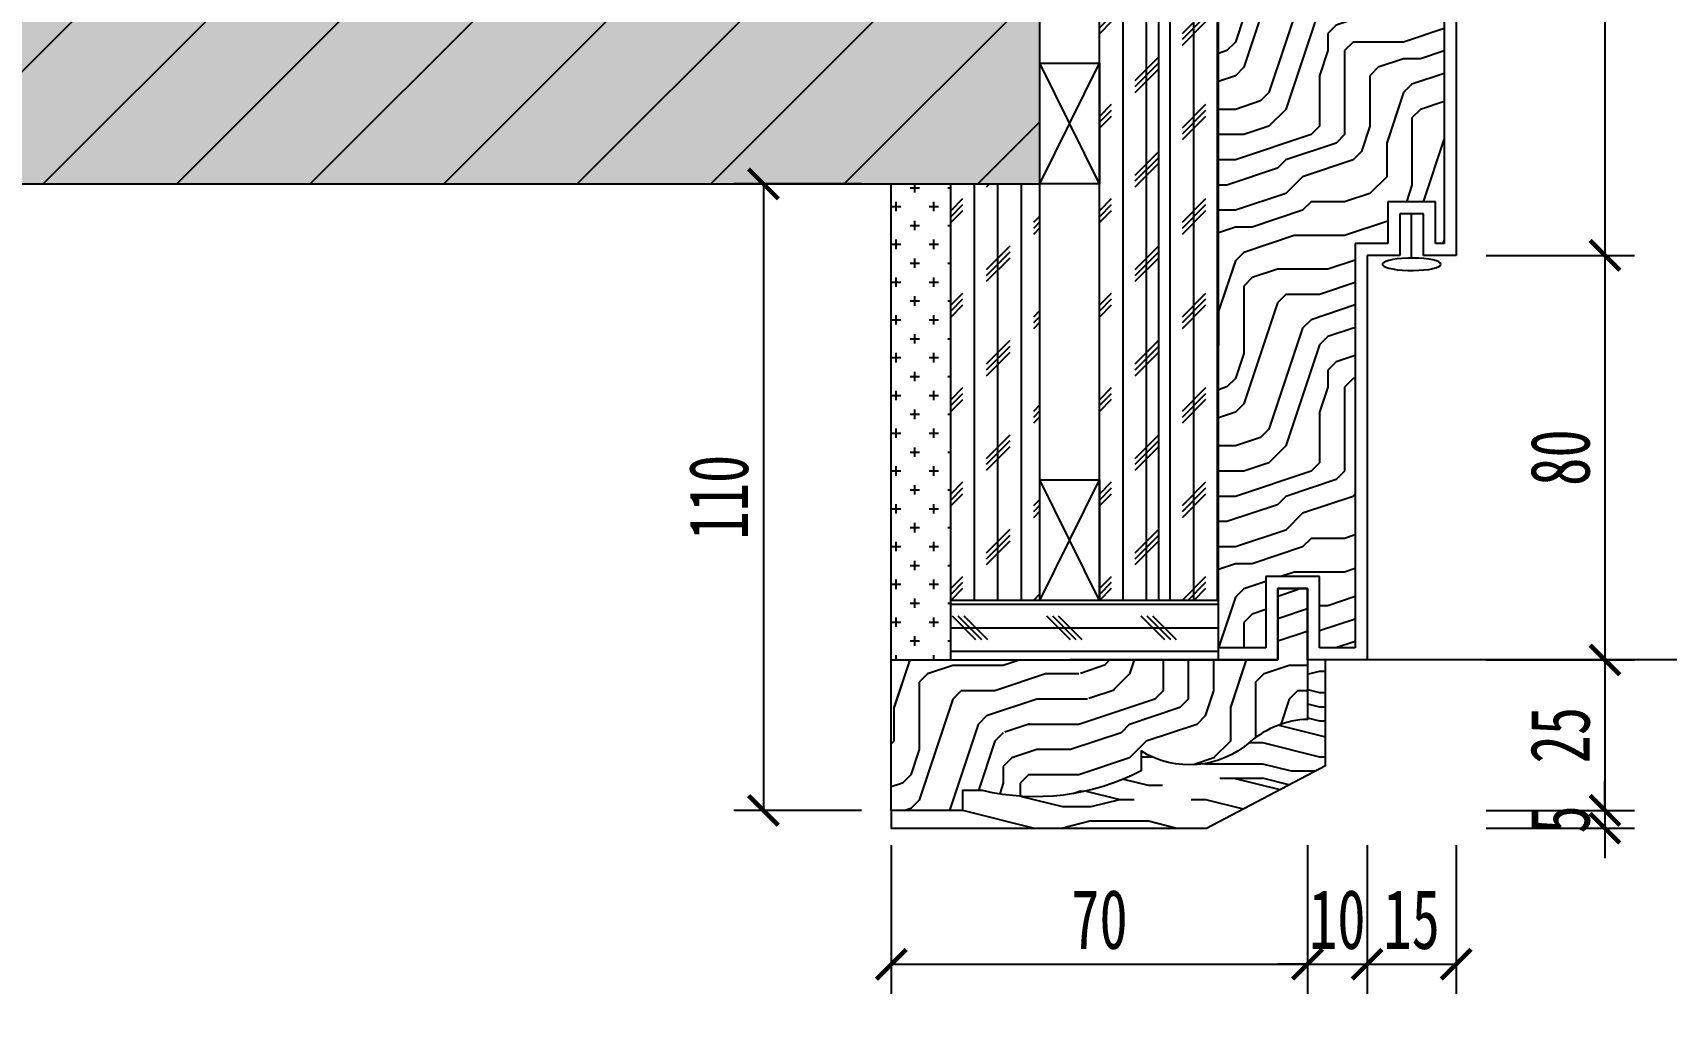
# Model space of a CAD drawing. Header units: millimetres. Extents: x 51249 to 2766742, y -599687 to -1280.
# Drawn here: x 78083.3 to 78358.1, y -129665.7 to -129500.5 of the extents above; entities that cross this region are included whole.
import ezdxf

# ---------------------------------------------------------------- set-up
doc = ezdxf.new("R2010")
doc.units = ezdxf.units.MM
doc.header["$LTSCALE"] = 10
doc.header["$PDMODE"] = 3
for name, color, linetype in [('0-bh(填充)', 251, 'Continuous'), ('2-NORM', 3, 'Continuous'), ('A-土建墙（含管井、立管）', 6, 'Continuous'), ('D-Detail(节点图层)', 134, 'Continuous'), ('D-节点填充', 250, 'Continuous'), ('DOOR', 3, 'Continuous'), ('P-门套', 3, 'Continuous'), ('PM-WALL', 2, 'Continuous'), ('W-尺寸', 5, 'Continuous')]:
    doc.layers.add(name, color=color, linetype=linetype)
doc.styles.add('DIM', font='SimSun.ttf', dxfattribs={"width": 0.7})
doc.dimstyles.new('25', dxfattribs={"dimscale": 25, "dimtxt": 2, "dimasz": 1, "dimexe": 1, "dimexo": 1, "dimgap": 0.5, "dimtad": 1, "dimdec": 0, "dimzin": 0, "dimdsep": 46, "dimtxsty": 'DIM', "dimblk": 'ARCHTICK', "dimcen": 0, "dimclrd": 5, "dimclre": 5, "dimclrt": 35, "dimadec": 0, "dimazin": 0, "dimtfac": 0.5, "dimtdec": 0, "dimtix": 1, "dimtmove": 2, "dimatfit": 2, "dimldrblk": 'A', "dimfxl": 0, "dimtolj": 1, "dimtzin": 0, "dimlwd": -1, "dimlwe": -1, "dimarcsym": 0})
doc.dimstyles.new('5', dxfattribs={"dimscale": 5, "dimtxt": 2, "dimasz": 1, "dimexe": 1, "dimexo": 1, "dimgap": 0.5, "dimtad": 1, "dimdec": 0, "dimrnd": 5, "dimzin": 0, "dimdsep": 46, "dimtxsty": 'DIM', "dimblk": 'ARCHTICK', "dimcen": 0, "dimclrd": 5, "dimclre": 5, "dimclrt": 35, "dimadec": 0, "dimazin": 0, "dimtfac": 0.5, "dimtdec": 0, "dimtix": 1, "dimtmove": 2, "dimatfit": 2, "dimldrblk": 'A', "dimfxl": 0, "dimtolj": 1, "dimtzin": 0, "dimlwd": -1, "dimlwe": -1, "dimarcsym": 0})

# ---------------------------------------------------------------- blocks, each defined once
blk = doc.blocks.new('A$C0A3A5122')
at = {"color": 8, "ltscale": 2, "elevation": 0}
for points in [[(0, 0), (10, 20.28)], [(10, 0), (0, 20.28)]]:
    blk.add_lwpolyline(points, dxfattribs=at)
at = {"layer": 'W-尺寸', "color": 146, "ltscale": 0.15, "elevation": 0}
blk.add_lwpolyline([(0, 20.28), (10, 20.28), (10, 0), (0, 0)], close=True, dxfattribs=at)
blk = doc.blocks.new('_ArchTick')
at = {"color": 0, "linetype": 'ByBlock', "const_width": 0.15}
blk.add_lwpolyline([(-0.5, -0.5), (0.5, 0.5)], dxfattribs=at)
blk = doc.blocks.new('*D968')
at = {"color": 5, "ltscale": 0.15}
for p, q in [((78327.73, -129410.96), (78352.73, -129410.96)), ((78347.73, -129410.96), (78347.73, -129537.96)), ((78327.73, -129537.96), (78352.73, -129537.96))]:
    blk.add_line(p, q, dxfattribs=at)
at = {"layer": 'Defpoints', "color": 0, "ltscale": 0.15}
for p in [(78322.72, -129410.96), (78322.72, -129537.96), (78347.73, -129537.96)]:
    blk.add_point(p, dxfattribs=at)
at = {"color": 5, "ltscale": 0.15, "xscale": 5, "yscale": 5, "zscale": 5}
for p, rotation in [((78347.73, -129410.96), 90), ((78347.73, -129537.96), 270)]:
    blk.add_blockref('_ArchTick', p, dxfattribs=dict(at, rotation=rotation))
at = {"color": 35, "ltscale": 0.15, "insert": (78338.68, -129474.46), "char_height": 10, "attachment_point": 5, "rotation": 90, "style": 'DIM'}
blk.add_mtext('\\A1;现场尺寸', dxfattribs=at)
blk = doc.blocks.new('A')
for p, q in [((-1.435, 1.148), (-1.09, 1.437)), ((-1.09, 1.437), (0, 0)), ((-1.435, 1.148), (-0.369, 0)), ((-0.369, 0), (-2.127, 0)), ((-1.435, -1.148), (-0.369, 0)), ((-1.09, -1.437), (0, 0)), ((-1.435, -1.148), (-1.09, -1.437))]:
    blk.add_line(p, q)
for points in [[(-1.435, 1.148), (-1.09, 1.437), (-0.369, 0), (0, 0)], [(-1.435, -1.148), (-1.09, -1.437), (-0.369, 0), (0, 0)]]:
    blk.add_solid(points)
blk = doc.blocks.new('*D969')
at = {"color": 5, "ltscale": 0.15}
for p, q in [((78327.73, -129537.96), (78352.73, -129537.96)), ((78347.73, -129537.96), (78347.73, -129605.96)), ((78327.73, -129605.96), (78352.73, -129605.96))]:
    blk.add_line(p, q, dxfattribs=at)
at = {"layer": 'Defpoints', "color": 0, "ltscale": 0.15}
for p in [(78322.72, -129537.96), (78307.72, -129605.96), (78347.73, -129605.96)]:
    blk.add_point(p, dxfattribs=at)
at = {"color": 5, "ltscale": 0.15, "xscale": 5, "yscale": 5, "zscale": 5}
for p, rotation in [((78347.73, -129537.96), 90), ((78347.73, -129605.96), 270)]:
    blk.add_blockref('_ArchTick', p, dxfattribs=dict(at, rotation=rotation))
at = {"color": 35, "ltscale": 0.15, "insert": (78340.23, -129571.96), "char_height": 10, "attachment_point": 5, "rotation": 90, "style": 'DIM'}
blk.add_mtext('\\A1;80', dxfattribs=at)
blk = doc.blocks.new('*D970')
at = {"color": 5, "ltscale": 0.15}
for p, q in [((78327.73, -129605.96), (78352.73, -129605.96)), ((78347.73, -129605.96), (78347.73, -129631.27)), ((78327.73, -129631.27), (78352.73, -129631.27))]:
    blk.add_line(p, q, dxfattribs=at)
at = {"layer": 'Defpoints', "color": 0, "ltscale": 0.15}
for p in [(78307.72, -129605.96), (78239.72, -129631.27, 0), (78347.73, -129631.27)]:
    blk.add_point(p, dxfattribs=at)
at = {"color": 5, "ltscale": 0.15, "xscale": 5, "yscale": 5, "zscale": 5}
for p, rotation in [((78347.73, -129605.96), 90), ((78347.73, -129631.27), 270)]:
    blk.add_blockref('_ArchTick', p, dxfattribs=dict(at, rotation=rotation))
at = {"color": 35, "ltscale": 0.15, "insert": (78340.23, -129618.62), "char_height": 10, "attachment_point": 5, "rotation": 90, "style": 'DIM'}
blk.add_mtext('\\A1;25', dxfattribs=at)
blk = doc.blocks.new('*D971')
at = {"color": 5, "ltscale": 0.15}
for p, q in [((78347.73, -129631.27), (78347.73, -129626.27)), ((78327.73, -129631.27), (78352.73, -129631.27)), ((78347.73, -129631.27), (78347.73, -129634.27)), ((78327.73, -129634.27), (78352.73, -129634.27)), ((78347.73, -129634.27), (78347.73, -129639.27))]:
    blk.add_line(p, q, dxfattribs=at)
at = {"layer": 'Defpoints', "color": 0, "ltscale": 0.15}
for p in [(78239.72, -129631.27, 0), (78240.92, -129634.27, 0), (78347.73, -129634.27)]:
    blk.add_point(p, dxfattribs=at)
at = {"color": 5, "ltscale": 0.15, "xscale": 5, "yscale": 5, "zscale": 5}
for p, rotation in [((78347.73, -129631.27), 270), ((78347.73, -129634.27), 90)]:
    blk.add_blockref('_ArchTick', p, dxfattribs=dict(at, rotation=rotation))
at = {"color": 35, "ltscale": 0.15, "insert": (78340.23, -129632.77), "char_height": 10, "attachment_point": 5, "rotation": 90, "style": 'DIM'}
blk.add_mtext('\\A1;5', dxfattribs=at)
blk = doc.blocks.new('*D972')
at = {"color": 5, "ltscale": 0.15}
for p, q in [((78227.72, -129637.13), (78227.72, -129662.13)), ((78297.72, -129637.13), (78297.72, -129662.13)), ((78227.72, -129657.13), (78297.72, -129657.13))]:
    blk.add_line(p, q, dxfattribs=at)
at = {"layer": 'Defpoints', "color": 0, "ltscale": 0.15}
for p in [(78297.72, -129615.96, 0), (78227.72, -129631.27, 0), (78297.72, -129657.13)]:
    blk.add_point(p, dxfattribs=at)
at = {"color": 5, "ltscale": 0.15, "xscale": 5, "yscale": 5, "zscale": 5, "rotation": 180}
blk.add_blockref('_ArchTick', (78227.72, -129657.13), dxfattribs=at)
at = {"color": 5, "ltscale": 0.15, "xscale": 5, "yscale": 5, "zscale": 5}
blk.add_blockref('_ArchTick', (78297.72, -129657.13), dxfattribs=at)
at = {"color": 35, "ltscale": 0.15, "insert": (78262.72, -129649.63), "char_height": 10, "attachment_point": 5, "style": 'DIM'}
blk.add_mtext('\\A1;70', dxfattribs=at)
blk = doc.blocks.new('*D973')
at = {"color": 5, "ltscale": 0.15}
for p, q in [((78297.72, -129637.13), (78297.72, -129662.13)), ((78307.72, -129637.13), (78307.72, -129662.13)), ((78297.72, -129657.13), (78292.72, -129657.13)), ((78297.72, -129657.13), (78307.72, -129657.13)), ((78307.72, -129657.13), (78312.72, -129657.13))]:
    blk.add_line(p, q, dxfattribs=at)
at = {"layer": 'Defpoints', "color": 0, "ltscale": 0.15}
for p in [(78307.72, -129605.96), (78297.72, -129615.96, 0), (78307.72, -129657.13)]:
    blk.add_point(p, dxfattribs=at)
at = {"color": 5, "ltscale": 0.15, "xscale": 5, "yscale": 5, "zscale": 5}
blk.add_blockref('_ArchTick', (78297.72, -129657.13), dxfattribs=at)
at = {"color": 5, "ltscale": 0.15, "xscale": 5, "yscale": 5, "zscale": 5, "rotation": 180}
blk.add_blockref('_ArchTick', (78307.72, -129657.13), dxfattribs=at)
at = {"color": 35, "ltscale": 0.15, "insert": (78302.72, -129649.63), "char_height": 10, "attachment_point": 5, "style": 'DIM'}
blk.add_mtext('\\A1;10', dxfattribs=at)
blk = doc.blocks.new('*D974')
at = {"color": 5, "ltscale": 0.15}
for p, q in [((78307.72, -129637.13), (78307.72, -129662.13)), ((78322.72, -129637.13), (78322.72, -129662.13)), ((78307.72, -129657.13), (78322.72, -129657.13))]:
    blk.add_line(p, q, dxfattribs=at)
at = {"layer": 'Defpoints', "color": 0, "ltscale": 0.15}
for p in [(78322.72, -129537.96), (78307.72, -129605.96), (78322.72, -129657.13)]:
    blk.add_point(p, dxfattribs=at)
at = {"color": 5, "ltscale": 0.15, "xscale": 5, "yscale": 5, "zscale": 5, "rotation": 180}
blk.add_blockref('_ArchTick', (78307.72, -129657.13), dxfattribs=at)
at = {"color": 5, "ltscale": 0.15, "xscale": 5, "yscale": 5, "zscale": 5}
blk.add_blockref('_ArchTick', (78322.72, -129657.13), dxfattribs=at)
at = {"color": 35, "ltscale": 0.15, "insert": (78315.22, -129649.63), "char_height": 10, "attachment_point": 5, "style": 'DIM'}
blk.add_mtext('\\A1;15', dxfattribs=at)
blk = doc.blocks.new('*D975')
at = {"color": 5, "ltscale": 0.15}
for p, q in [((78222.72, -129525.96), (78201.22, -129525.96)), ((78206.22, -129525.96), (78206.22, -129631.27)), ((78222.72, -129631.27), (78201.22, -129631.27))]:
    blk.add_line(p, q, dxfattribs=at)
at = {"layer": 'Defpoints', "color": 0, "ltscale": 0.15}
for p in [(78227.72, -129525.96, 0), (78206.22, -129631.27), (78227.72, -129631.27, 0)]:
    blk.add_point(p, dxfattribs=at)
at = {"color": 5, "ltscale": 0.15, "xscale": 5, "yscale": 5, "zscale": 5}
for p, rotation in [((78206.22, -129525.96), 90), ((78206.22, -129631.27), 270)]:
    blk.add_blockref('_ArchTick', p, dxfattribs=dict(at, rotation=rotation))
at = {"color": 35, "ltscale": 0.15, "insert": (78198.72, -129578.62), "char_height": 10, "attachment_point": 5, "rotation": 90, "style": 'DIM'}
blk.add_mtext('\\A1;110', dxfattribs=at)
blk = doc.blocks.new('*D1063')
at = {"layer": 'D-Detail(节点图层)', "color": 5, "ltscale": 0.15}
for p, q in [((2766616.97, -121582.06), (2766741.97, -121582.06)), ((2766716.97, -121582.06), (2766716.97, -599673.13)), ((2766698.33, -599673.13), (2766741.97, -599673.13))]:
    blk.add_line(p, q, dxfattribs=at)
at = {"layer": 'Defpoints', "color": 0, "ltscale": 0.15}
for p in [(55453.76, -121582.06), (2766673.33, -599673.13), (2766716.97, -599673.13)]:
    blk.add_point(p, dxfattribs=at)
at = {"layer": 'D-Detail(节点图层)', "color": 5, "ltscale": 0.15, "xscale": 25, "yscale": 25, "zscale": 25}
for p, rotation in [((2766716.97, -121582.06), 90), ((2766716.97, -599673.13), 270)]:
    blk.add_blockref('_ArchTick', p, dxfattribs=dict(at, rotation=rotation))
at = {"layer": 'D-Detail(节点图层)', "color": 35, "ltscale": 0.15, "insert": (2766679.47, -360627.6), "char_height": 50, "attachment_point": 5, "rotation": 90, "style": 'DIM'}
blk.add_mtext('\\A1;478091', dxfattribs=at)

msp = doc.modelspace()

# ---------------------------------------------------------------- hatches: boundary and pattern name
at = {"ltscale": 2}
h = msp.add_hatch(dxfattribs=at)
h.set_pattern_fill('CORK', color=251, scale=5, angle=90, style=0)
h.set_pattern_definition([(90, (78262.7196, -129595.9627), (-3.96875, 2e-16), []), (225, (78264.704, -129593.978), (7.9375, -7.9375), [5.61266, -5.61266]), (225, (78264.704, -129592.986), (7.9375, -7.9375), [5.61266, -5.61266]), (225, (78264.704, -129591.994), (7.9375, -7.9375), [5.61266, -5.61266])])
h.paths.add_polyline_path([(78282.72, -129405.96), (78262.72, -129405.96), (78262.72, -129595.96), (78282.72, -129595.96)])
at = {"ltscale": 0.15}
h = msp.add_hatch(dxfattribs=at)
h.set_pattern_fill('AR-CONC', color=250, scale=10, style=0)
h.set_pattern_definition([(50, (77187.72, -129525.963), (18.21847, -1.5939), [1.905, -20.955]), (355, (77187.72, -129525.963), (-3.52428, 19.10566), [1.524, -16.764]), (100.451, (77189.238, -129526.096), (14.69425, 17.51167), [1.619, -17.809]), (46.1842, (77187.72, -129520.883), (27.1079, -4.20423), [2.8575, -31.4325]), (96.6356, (77189.979, -129521.234), (23.7404, 24.74256), [2.4285, -26.7135]), (351.184, (77187.72, -129520.883), (23.74046, 24.7425), [2.286, -25.146]), (21, (77190.26, -129522.153), (15.16149, -10.22655), [1.905, -20.955]), (326, (77190.26, -129522.153), (6.1802, 18.4188), [1.524, -16.764]), (71.4514, (77191.523, -129523.006), (21.34165, 8.1923), [1.619, -17.809]), (37.5, (77187.7196, -129525.963), (0.30886, 8.455504), [0, -16.5608, 0, -17.018, 0, -16.8275]), (7.5, (77187.72, -129525.963), (6.68197, 10.01806), [0, -9.7028, 0, -16.1798, 0, -6.4135]), (327.5, (77182.0554, -129525.963), (13.55906, -0.572874), [0, -6.35, 0, -19.812, 0, -26.289]), (317.5, (77179.515, -129525.963), (14.81292, 2.54265), [0, -8.255, 0, -13.1572, 0, -18.669])])
h.paths.add_polyline_path([(78252.72, -129525.96), (78252.72, -129425.96), (77187.72, -129425.96), (77187.72, -129525.96)])
at = {"ltscale": 2}
h = msp.add_hatch(dxfattribs=at)
h.set_pattern_fill('CORK', color=251, scale=5, angle=90, style=0)
h.set_pattern_definition([(90, (78237.7194, -129595.963), (-3.96875, 2e-16), []), (225, (78239.704, -129593.979), (7.9375, -7.9375), [5.6127, -5.6127]), (225, (78239.704, -129592.986), (7.9375, -7.9375), [5.6127, -5.6127]), (225, (78239.704, -129591.994), (7.9375, -7.9375), [5.6127, -5.6127])])
h.paths.add_polyline_path([(78252.72, -129525.96), (78237.72, -129525.96), (78237.72, -129595.96), (78252.72, -129595.96)])
h = msp.add_hatch(dxfattribs=at)
h.set_pattern_fill('CORK', color=251, scale=5, style=0)
h.set_pattern_definition([(0, (0, -5), (0, 3.96875), []), (135, (1.984, -6.984), (-7.9375034, -7.9375034), [5.6126625, -5.6126625]), (135, (2.977, -6.984), (-7.9375034, -7.9375034), [5.6126625, -5.6126625]), (135, (3.969, -6.984), (-7.9375034, -7.9375034), [5.6126625, -5.6126625])])
h.paths.add_polyline_path([(78282.72, -129595.96), (78237.72, -129595.96), (78237.72, -129605.96), (78282.72, -129605.96)])
at = {"layer": '0-bh(填充)'}
h = msp.add_hatch(dxfattribs=at)
h.set_pattern_fill('CROSS', color=250, scale=2, style=0)
h.set_pattern_definition([(0, (78227.7194, -129605.963), (3.175, 3.175), [1.5875, -4.7625]), (90, (78228.513, -129606.7567), (-3.175, 3.175), [1.5875, -4.7625])])
h.paths.add_polyline_path([(78237.72, -129525.96), (78227.72, -129525.96), (78227.72, -129605.96), (78237.72, -129605.96)])
at = {"layer": '2-NORM'}
h = msp.add_hatch(dxfattribs=at)
h.set_pattern_fill('木纹01', color=251, scale=10, angle=225, style=0)
h.set_pattern_definition([(225, (78260.092, -129626.59), (-1e-14, -56.5685), [2, -38]), (225, (78282.72, -129609.62), (-1e-14, -56.5685), [4, -36]), (225, (78265.75, -129629.42), (-1e-14, -56.5685), [2, -38]), (225, (78285.548, -129615.276), (-1e-14, -56.5685), [2, -38]), (225, (78269.99, -129633.66), (-1e-14, -56.5685), [2, -38]), (225, (78286.962, -129619.52), (-1e-14, -56.5685), [2, -38]), (225, (78272.82, -129636.49), (-1e-14, -56.5685), [2, -38]), (225, (78291.205, -129623.76), (-1e-14, -56.5685), [2, -22, 2, -14]), (225, (78294.033, -129626.59), (-1e-14, -56.5685), [4, -20, 2, -14]), (225, (78299.69, -129629.42), (-1e-14, -56.5685), [2, -6, 2, -16, 2, -12]), (225, (78303.933, -129630.833), (-1e-14, -56.5685), [2, -8, 4, -26]), (225, (78286.962, -129650.63), (-1e-14, -56.5685), [2, -38]), (225, (78306.76, -129633.66), (-1e-14, -56.5685), [2, -10, 2, -26]), (270, (78282.72, -129603.963), (28.2843, -28.2843), [5.657, -50.912]), (270, (78258.678, -129628.004), (28.2843, -28.2843), [11.3137, -45.255]), (270, (78272.82, -129642.146), (28.2843, -28.2843), [2.8284, -53.74]), (270, (78299.69, -129620.933), (28.2843, -28.2843), [8.485, -48.083]), (270, (78275.648, -129644.975), (28.2843, -28.2843), [14.142, -42.4264]), (270, (78279.89, -129649.217), (28.2843, -28.2843), [8.4853, -48.0833]), (180, (78288.376, -129646.39), (-28.2843, -28.2843), [2.8284, -53.74]), (180, (78275.648, -129613.862), (-28.2843, -28.2843), [5.657, -50.9117]), (180, (78285.548, -129626.59), (-28.2843, -28.2843), [5.657, -50.9117]), (180, (78271.406, -129629.418), (-28.2843, -28.2843), [5.657, -50.9117]), (180, (78284.134, -129639.318), (-28.2843, -28.2843), [5.657, -50.9117]), (180, (78285.548, -129643.56), (-28.2843, -28.2843), [8.4853, -48.083]), (180, (78275.648, -129619.52), (-28.2843, -28.2843), [8.485, -48.083]), (180, (78272.82, -129625.176), (-28.2843, -28.2843), [8.4853, -48.083]), (180, (78286.962, -129630.833), (-28.2843, -28.2843), [8.4853, -48.083]), (180, (78285.548, -129635.075), (-28.2843, -28.2843), [8.4853, -48.083]), (251.565, (78286.962, -129611.034), (-28.2843, -28.2843), [4.472, -84.9706]), (251.565, (78264.335, -129630.833), (-28.2843, -28.2843), [17.8885, -71.554]), (251.565, (78268.577, -129635.075), (-28.2843, -28.2843), [17.8885, -71.554]), (251.565, (78271.406, -129637.904), (-28.2843, -28.2843), [17.8886, -26.8, 8.9444, -35.8098]), (251.565, (78272.82, -129644.975), (-28.2843, -28.2843), [4.472, -84.9706]), (251.565, (78308.175, -129629.418), (-28.2843, -28.2843), [4.472, -84.9706]), (251.565, (78285.548, -129652.046), (-28.2843, -28.2843), [8.9443, -80.4984]), (198.435, (78267.163, -129619.519), (-28.2843, -28.2843), [8.9443, -80.4984]), (198.435, (78284.134, -129616.69), (-28.2843, -28.2843), [8.9443, -80.4984]), (198.435, (78279.891, -129612.448), (-28.2843, -28.2843), [4.472, -84.9704]), (198.435, (78285.548, -129620.933), (-28.2843, -28.2843), [13.4164, -76.0263]), (198.435, (78279.891, -129626.59), (-28.2843, -28.2843), [8.9443, -80.4984]), (198.435, (78278.477, -129630.833), (-28.2843, -28.2843), [8.9443, -80.4984]), (198.435, (78289.79, -129625.176), (-28.2843, -28.2843), [4.472, -84.9704]), (198.435, (78291.205, -129629.418), (-28.2843, -28.2843), [4.472, -84.9704]), (198.435, (78285.548, -129646.389), (-28.2843, -28.2843), [4.472, -84.9704]), (198.435, (78277.063, -129635.075), (-28.2843, -28.2843), [4.472, -84.9704]), (198.435, (78298.276, -129630.833), (-28.2843, -28.2843), [13.4164, -76.0263]), (198.435, (78302.519, -129632.247), (-28.2843, -28.2843), [8.9443, -80.4984]), (198.435, (78278.477, -129639.318), (-28.2843, -28.2843), [4.472, -40.248, 4.472, -40.2507]), (198.435, (78292.619, -129636.49), (-28.2843, -28.2843), [8.9443, -80.4984]), (198.435, (78294.033, -129640.732), (-28.2843, -28.2843), [8.9443, -80.4984]), (198.435, (78305.347, -129635.075), (-28.2843, -28.2843), [8.9443, -80.4984]), (198.435, (78296.862, -129643.56), (-28.2843, -28.2843), [8.9443, -80.4984])])
h.paths.add_polyline_path([(78282.72, -129603.96), (78290.72, -129603.96), (78290.72, -129591.96), (78299.72, -129591.96), (78299.72, -129603.96), (78305.72, -129603.96), (78305.72, -129535.96), (78311.22, -129535.96), (78311.22, -129528.96), (78319.22, -129528.96), (78319.22, -129535.96), (78320.72, -129535.96), (78320.72, -129412.96), (78305.72, -129412.96), (78305.72, -129397.96), (78299.72, -129397.96), (78299.72, -129409.96), (78290.72, -129409.96), (78290.72, -129397.96), (78282.72, -129397.96)])
h = msp.add_hatch(dxfattribs=at)
h.set_pattern_fill('木纹01', color=251, scale=10, angle=225, style=0)
h.set_pattern_definition([(225, (181018.84, -129212.363), (-1e-14, -56.568542), [2, -38]), (225, (181041.47, -129195.39), (-1e-14, -56.568542), [4, -36]), (225, (181024.498, -129215.19), (-1e-14, -56.568542), [2, -38]), (225, (181044.297, -129201.05), (-1e-14, -56.568542), [2, -38]), (225, (181028.74, -129219.434), (-1e-14, -56.568542), [2, -38]), (225, (181045.71, -129205.29), (-1e-14, -56.568542), [2, -38]), (225, (181031.57, -129222.262), (-1e-14, -56.568542), [2, -38]), (225, (181049.954, -129209.534), (-1e-14, -56.568542), [2, -22, 2, -14]), (225, (181052.782, -129212.363), (-1e-14, -56.568542), [4, -20, 2, -14]), (225, (181058.44, -129215.19), (-1e-14, -56.568542), [2, -6, 2, -16, 2, -12]), (225, (181062.68, -129216.605), (-1e-14, -56.568542), [2, -8, 4, -26]), (225, (181045.71, -129236.404), (-1e-14, -56.568542), [2, -38]), (225, (181065.51, -129219.434), (-1e-14, -56.568542), [2, -10, 2, -26]), (270, (181041.468, -129189.735), (28.284271, -28.284271), [5.65684, -50.911702]), (270, (181017.427, -129213.777), (28.284271, -28.284271), [11.313708, -45.254834]), (270, (181031.57, -129227.92), (28.284271, -28.284271), [2.8284, -53.740142]), (270, (181058.44, -129206.706), (28.284271, -28.284271), [8.48528, -48.083262]), (270, (181034.397, -129230.747), (28.284271, -28.284271), [14.142136, -42.426406]), (270, (181038.64, -129234.99), (28.284271, -28.284271), [8.48528, -48.083262]), (180, (181047.125, -129232.162), (-28.284271, -28.284271), [2.8284, -53.740142]), (180, (181034.397, -129199.635), (-28.284271, -28.284271), [5.65684, -50.911702]), (180, (181044.297, -129212.363), (-28.284271, -28.284271), [5.65684, -50.911702]), (180, (181030.155, -129215.19), (-28.284271, -28.284271), [5.65684, -50.911702]), (180, (181042.883, -129225.09), (-28.284271, -28.284271), [5.65684, -50.911702]), (180, (181044.297, -129229.333), (-28.284271, -28.284271), [8.48528, -48.083262]), (180, (181034.397, -129205.291), (-28.284271, -28.284271), [8.48528, -48.083262]), (180, (181031.57, -129210.948), (-28.284271, -28.284271), [8.48528, -48.083262]), (180, (181045.71, -129216.605), (-28.284271, -28.284271), [8.48528, -48.083262]), (180, (181044.297, -129220.848), (-28.284271, -28.284271), [8.48528, -48.083262]), (251.565051, (181045.711, -129196.806), (-28.2842712, -28.2842713), [4.472136, -84.970583]), (251.565051, (181023.084, -129216.605), (-28.2842712, -28.2842713), [17.888544, -71.554175]), (251.565051, (181027.326, -129220.848), (-28.2842712, -28.2842713), [17.888544, -71.554175]), (251.565051, (181030.155, -129223.676), (-28.2842712, -28.2842713), [17.88856, -26.8, 8.9444, -35.809759]), (251.565051, (181031.569, -129230.747), (-28.2842712, -28.2842713), [4.472136, -84.970583]), (251.565051, (181066.924, -129215.191), (-28.2842712, -28.2842713), [4.472136, -84.970583]), (251.565051, (181044.297, -129237.818), (-28.2842712, -28.2842713), [8.944272, -80.498447]), (198.434949, (181025.912, -129205.291), (-28.2842713, -28.2842712), [8.944272, -80.498447]), (198.434949, (181042.883, -129202.463), (-28.2842713, -28.2842712), [8.944272, -80.498447]), (198.434949, (181038.64, -129198.22), (-28.2842713, -28.2842712), [4.472136, -84.970447]), (198.434949, (181044.297, -129206.706), (-28.2842713, -28.2842712), [13.416408, -76.026311]), (198.434949, (181038.64, -129212.363), (-28.2842713, -28.2842712), [8.944272, -80.498447]), (198.434949, (181037.226, -129216.605), (-28.2842713, -28.2842712), [8.944272, -80.498447]), (198.434949, (181048.54, -129210.948), (-28.2842713, -28.2842712), [4.472136, -84.970447]), (198.434949, (181049.954, -129215.191), (-28.2842713, -28.2842712), [4.472136, -84.970447]), (198.434949, (181044.297, -129232.162), (-28.2842713, -28.2842712), [4.472136, -84.970447]), (198.434949, (181035.812, -129220.848), (-28.2842713, -28.2842712), [4.472136, -84.970447]), (198.434949, (181057.025, -129216.605), (-28.2842713, -28.2842712), [13.416408, -76.026311]), (198.434949, (181061.267, -129218.02), (-28.2842713, -28.2842712), [8.944272, -80.498447]), (198.434949, (181037.226, -129225.09), (-28.2842713, -28.2842712), [4.472, -40.248, 4.472, -40.250719]), (198.434949, (181051.368, -129222.262), (-28.2842713, -28.2842712), [8.944272, -80.498447]), (198.434949, (181052.782, -129226.505), (-28.2842713, -28.2842712), [8.944272, -80.498447]), (198.434949, (181064.096, -129220.848), (-28.2842713, -28.2842712), [8.944272, -80.498447]), (198.434949, (181055.61, -129229.333), (-28.2842713, -28.2842712), [8.944272, -80.498447])])
h.paths.add_polyline_path([(78297.72, -129615.96), (78297.72, -129605.96), (78297.72, -129593.96), (78292.72, -129593.96), (78292.72, -129605.96), (78292.72, -129605.96), (78257.72, -129605.96), (78227.72, -129605.96), (78227.72, -129631.27), (78239.72, -129631.27), (78239.72, -129627.93), (78243.05, -129627.93, 0.180635), (78269.72, -129624.62), (78269.72, -129621.28, 0.333169), (78288.08, -129619.73, -0.167877)])
at = {"layer": 'D-节点填充'}
h = msp.add_hatch(dxfattribs=at)
h.set_pattern_fill('ANSI31', color=256, scale=10, style=0)
h.set_pattern_definition([(45, (77187.72, -129906.973), (-11.22532, 11.22532), [])])
h.paths.add_polyline_path([(77187.72, -129425.96), (77187.72, -129525.96), (78252.72, -129525.96), (78252.72, -129425.96)])
h.paths.add_polyline_path([(80022.72, -129425.96), (79202.72, -129425.96), (79202.72, -129525.96), (80022.72, -129525.96), (80022.72, -129906.97), (80222.72, -129906.97), (80222.72, -129168.03), (80022.72, -129168.03)])
at = {"layer": 'W-尺寸', "ltscale": 0.15}
h = msp.add_hatch(dxfattribs=at)
h.set_pattern_fill('FB木纹中SC300', color=250, scale=12, style=0, pattern_type=2)
h.set_pattern_definition([(0, (78227.72, -129634.27), (0, 48), [9.6, -14.4, 4.8, -19.2]), (0, (78261.32, -129633.07), (0, 48), [9.6, -38.4]), (0, (78256.52, -129630.67), (0, 48), [4.8, -43.2]), (0, (78230.12, -129629.47), (0, 48), [2.4, -33.6, 2.4, -9.6]), (0, (78246.92, -129627.07), (0, 48), [9.6, -14.4, 2.4, -21.6]), (0, (78234.92, -129625.87), (0, 48), [7.2, -40.8]), (0, (78246.92, -129624.67), (0, 48), [14.4, -33.6]), (0, (78232.52, -129623.47), (0, 48), [9.6, -38.4]), (0, (78251.72, -129622.27), (0, 48), [24, -24]), (0, (78237.32, -129619.87), (0, 48), [4.8, -14.4, 9.6, -19.2]), (0, (78270.92, -129618.67), (0, 48), [9.6, -38.4]), (0, (78261.32, -129617.47), (0, 48), [4.8, -43.2]), (0, (78251.72, -129616.27), (0, 48), [4.8, -43.2]), (0, (78227.72, -129615.07), (0, 48), [9.6, -38.4]), (0, (78251.72, -129613.87), (0, 48), [9.6, -38.4]), (0, (78251.72, -129611.47), (0, 48), [9.6, -9.6, 9.6, -19.2]), (0, (78242.12, -129609.07), (0, 48), [4.8, -24, 9.6, -9.6]), (0, (78251.72, -129607.87), (0, 48), [14.4, -33.6]), (0, (78251.72, -129605.47), (0, 48), [9.6, -38.4]), (0, (78232.52, -129604.27), (0, 48), [14.4, -19.2, 4.8, -9.6]), (0, (78232.52, -129601.87), (0, 48), [24, -24]), (0, (78261.32, -129600.67), (0, 48), [4.8, -43.2]), (0, (78246.92, -129599.47), (0, 48), [9.6, -38.4]), (0, (78237.32, -129598.27), (0, 48), [4.8, -19.2, 4.8, -19.2]), (0, (78232.52, -129597.07), (0, 48), [4.8, -14.4, 9.6, -19.2]), (0, (78242.12, -129595.87), (0, 48), [4.8, -24, 4.8, -14.4]), (0, (78251.72, -129594.67), (0, 48), [14.4, -33.6]), (0, (78232.52, -129592.27), (0, 48), [9.6, -38.4]), (0, (78256.52, -129591.07), (0, 48), [4.8, -43.2]), (0, (78266.12, -129589.87), (0, 48), [4.8, -43.2]), (14.036, (78261.319, -129630.668), (48, -2e-09), [4.944, -192.965]), (14.036, (78266.119, -129619.868), (48, -2e-09), [4.944, -192.965]), (14.036, (78261.319, -129591.068), (48, -2e-09), [4.944, -192.965]), (14.036, (78246.919, -129609.068), (48, -2e-09), [4.944, -192.965]), (14.036, (78256.519, -129601.868), (48, -2e-09), [4.944, -192.965]), (14.036, (78261.319, -129605.468), (48, -2e-09), [4.944, -192.965]), (14.036, (78237.319, -129597.068), (48, -2e-09), [4.944, -192.965]), (14.036, (78256.519, -129599.468), (48, -2e-09), [4.944, -192.965]), (14.036, (78266.119, -129617.468), (48, -2e-09), [9.888, -188.021]), (14.036, (78261.319, -129613.868), (48, -2e-09), [9.888, -188.021]), (14.036, (78261.319, -129611.468), (48, -2e-09), [9.888, -188.021]), (165.964, (78246.919, -129627.068), (-48, -2e-09), [4.944, -9.888, 4.944, -178.133]), (165.964, (78237.319, -129619.868), (-48, -2e-09), [4.944, -192.965]), (165.964, (78237.319, -129598.268), (-48, -2e-09), [9.888, -188.021]), (194.036, (78261.319, -129633.068), (-48, 2e-09), [4.944, -192.965]), (345.964, (78270.919, -129633.068), (48, 2e-09), [4.944, -192.965]), (345.964, (78256.519, -129616.268), (48, 2e-09), [4.944, -192.965]), (345.964, (78266.119, -129607.868), (48, 2e-09), [4.944, -192.965]), (345.964, (78246.919, -129604.268), (48, 2e-09), [4.944, -192.965]), (345.964, (78242.119, -129598.268), (48, 2e-09), [4.944, -192.965]), (345.964, (78246.919, -129595.868), (48, 2e-09), [4.944, -192.965]), (345.964, (78246.919, -129604.268), (48, 2e-09), [4.944, -192.965]), (345.964, (78261.319, -129597.068), (48, 2e-09), [19.776, -178.133]), (345.964, (78232.519, -129629.468), (48, 2e-09), [19.776, -178.133]), (345.964, (78237.319, -129625.868), (48, 2e-09), [19.776, -178.133]), (345.964, (78242.119, -129623.468), (48, 2e-09), [4.944, -9.888, 9.888, -173.189]), (345.964, (78242.119, -129619.868), (48, 2e-09), [9.888, -9.888, 9.888, -168.245]), (345.964, (78237.319, -129615.068), (48, 2e-09), [19.776, -178.133]), (345.964, (78232.519, -129611.468), (48, 2e-09), [19.776, -178.133]), (345.964, (78232.519, -129609.068), (48, 2e-09), [19.776, -178.133]), (345.964, (78266.119, -129594.668), (48, 2e-09), [4.944, -192.965]), (345.964, (78270.919, -129589.868), (48, 9e-06), [9.888, -188.021]), (345.964, (78242.119, -129592.268), (48, 9e-06), [9.888, -188.021]), (345.964, (78237.319, -129634.268), (48, 8e-07), [19.776, -178.133]), (345.964, (78266.119, -129600.668), (48, 8e-07), [14.832, -183.077]), (345.964, (78270.919, -129604.268), (48, 8e-07), [29.664, -168.245])])
h.paths.add_polyline_path([(78300.72, -129623.7), (78300.72, -129605.96), (78297.72, -129605.96), (78297.72, -129615.96, 0.167877), (78288.08, -129619.73, -0.333169), (78269.72, -129621.28), (78269.72, -129624.62, -0.180635), (78243.05, -129627.93), (78239.72, -129627.93), (78239.72, -129631.27), (78227.72, -129631.27), (78227.72, -129634.27), (78280.72, -129634.27)])

# ---------------------------------------------------------------- linework, layer by layer
at = {"layer": 'A-土建墙（含管井、立管）', "color": 6}
for p, q in [((78252.72, -129525.96), (78252.72, -129425.96)), ((76122.72, -129525.96), (78252.72, -129525.96))]:
    msp.add_line(p, q, dxfattribs=at)
at = {"layer": 'DOOR', "color": 1}
for p in [(78315.22, -129538.46), (78315.22, -129538.41)]:
    msp.add_line(p, (78315.22, -129530.96), dxfattribs=at)
at = {"layer": 'DOOR', "color": 1, "extrusion": (0, 0, -1), "flags": 128}
msp.add_lwpolyline([(-78320.16, -129539.46), (-78320.07, -129539.26), (-78319.81, -129539.07), (-78319.38, -129538.89), (-78318.81, -129538.73), (-78318.1, -129538.6), (-78317.29, -129538.5), (-78316.41, -129538.44), (-78315.49, -129538.41), (-78314.56, -129538.42), (-78313.65, -129538.47), (-78312.8, -129538.55), (-78312.04, -129538.66), (-78311.4, -129538.81), (-78310.9, -129538.98), (-78310.55, -129539.16), (-78310.31, -129539.36), (-78310.31, -129539.56), (-78310.55, -129539.76), (-78310.9, -129539.94), (-78311.4, -129540.11), (-78312.04, -129540.25), (-78312.8, -129540.37), (-78313.65, -129540.45), (-78314.56, -129540.5), (-78315.49, -129540.51), (-78316.41, -129540.48), (-78317.29, -129540.42), (-78318.1, -129540.32), (-78318.81, -129540.18), (-78319.38, -129540.03), (-78319.81, -129539.85), (-78320.07, -129539.66)], close=True, dxfattribs=at)
at = {"layer": 'P-门套'}
for p, q in [((78282.72, -129605.96), (78282.72, -129395.96)), ((78262.72, -129595.96), (78262.72, -129405.96)), ((78272.72, -129595.96), (78272.72, -129405.96)), ((78322.72, -129410.96), (78322.72, -129537.96)), ((78317.22, -129530.96), (78313.22, -129530.96)), ((78313.22, -129530.96), (78313.22, -129537.96)), ((78317.22, -129537.96), (78317.22, -129530.96)), ((78313.22, -129537.96), (78307.72, -129537.96)), ((78307.72, -129537.96), (78307.72, -129605.96)), ((78322.72, -129537.96), (78317.22, -129537.96)), ((78297.72, -129593.96), (78292.72, -129593.96)), ((78292.72, -129593.96), (78292.72, -129605.96)), ((78297.72, -129605.96), (78297.72, -129593.96)), ((78292.72, -129605.96), (78257.72, -129605.96)), ((78307.72, -129605.96), (78297.72, -129605.96))]:
    msp.add_line(p, q, dxfattribs=at)
at = {"layer": 'P-门套', "elevation": 0}
for points in [[(78227.72, -129605.96), (78227.72, -129525.96)], [(78237.72, -129605.96), (78237.72, -129525.96)]]:
    msp.add_lwpolyline(points, dxfattribs=at)
at = {"layer": 'P-门套'}
for points in [[(78252.72, -129595.96), (78252.72, -129525.96)], [(78282.72, -129595.96), (78237.72, -129595.96)]]:
    msp.add_lwpolyline(points, dxfattribs=at)
at = {"layer": 'P-门套', "elevation": 0}
msp.add_lwpolyline([(78297.72, -129605.96), (78297.72, -129615.96, 0.167877), (78288.08, -129619.73, -0.333169), (78269.72, -129621.28), (78269.72, -129624.62, -0.180635), (78243.05, -129627.93), (78239.72, -129627.93), (78239.72, -129631.27), (78227.72, -129631.27), (78227.72, -129605.96), (78292.72, -129605.96), (78292.72, -129593.96), (78297.72, -129593.96), (78297.72, -129605.96), (78297.72, -129615.96)], format="xyb", dxfattribs=at)
at = {"layer": 'P-门套', "color": 251, "elevation": 0}
msp.add_lwpolyline([(78227.72, -129631.27), (78227.72, -129634.27), (78280.72, -129634.27), (78300.72, -129623.7), (78300.72, -129605.96)], dxfattribs=at)
at = {"layer": 'PM-WALL', "color": 8}
for p, q in [((78320.72, -129412.96), (78320.72, -129535.96)), ((78319.22, -129528.96), (78311.22, -129528.96)), ((78311.22, -129528.96), (78311.22, -129535.96)), ((78319.22, -129535.96), (78319.22, -129528.96)), ((78311.22, -129535.96), (78305.72, -129535.96)), ((78305.72, -129535.96), (78305.72, -129603.96)), ((78320.72, -129535.96), (78319.22, -129535.96)), ((78299.72, -129591.96), (78290.72, -129591.96)), ((78290.72, -129591.96), (78290.72, -129603.96)), ((78299.72, -129603.96), (78299.72, -129591.96)), ((78290.72, -129603.96), (78282.72, -129603.96)), ((78305.72, -129603.96), (78299.72, -129603.96))]:
    msp.add_line(p, q, dxfattribs=at)
at = {"layer": 'W-尺寸', "color": 146, "ltscale": 0.15, "elevation": 0}
msp.add_lwpolyline([(79942.72, -129605.96), (78307.72, -129605.96)], dxfattribs=at)

# ---------------------------------------------------------------- block references
at = {"layer": 'W-尺寸', "color": 2, "ltscale": 0.15}
for p in [(78252.72, -129525.96, 0), (78252.72, -129595.96, 0)]:
    msp.add_blockref('A$C0A3A5122', p, dxfattribs=at)

# ---------------------------------------------------------------- dimensions: what is measured, and where the dimension line sits
at = {"color": 2, "ltscale": 0.15}
for base, p1, p2, text, picture, middle in [((78347.73, -129537.96), (78322.72, -129410.96), (78322.72, -129537.96), '现场尺寸', '*D968', (78338.68, -129474.46)), ((78206.22, -129631.27), (78227.72, -129525.96, 0), (78227.72, -129631.27, 0), '110', '*D975', (78198.72, -129578.62)), ((78347.73, -129605.96), (78322.72, -129537.96), (78307.72, -129605.96), '80', '*D969', (78340.23, -129571.96))]:
    dim = msp.add_linear_dim(base=base, p1=p1, p2=p2, angle=90, text=text, dimstyle='5', dxfattribs=at)
    dim.commit()
    dim.dimension.update_dxf_attribs({"geometry": picture, "text_midpoint": middle})
for base, p1, p2, picture, middle in [((78322.72, -129657.13), (78307.72, -129605.96), (78322.72, -129537.96), '*D974', (78315.22, -129649.63)), ((78307.72, -129657.13), (78297.72, -129615.96, 0), (78307.72, -129605.96), '*D973', (78302.72, -129649.63)), ((78297.72, -129657.13), (78227.72, -129631.27, 0), (78297.72, -129615.96, 0), '*D972', (78262.72, -129649.63))]:
    dim = msp.add_linear_dim(base=base, p1=p1, p2=p2, dimstyle='5', dxfattribs=at)
    dim.commit()
    dim.dimension.update_dxf_attribs({"geometry": picture, "text_midpoint": middle})
for base, p1, p2, picture, middle in [((78347.73, -129631.27), (78307.72, -129605.96), (78239.72, -129631.27, 0), '*D970', (78340.23, -129618.62)), ((78347.73, -129634.27), (78239.72, -129631.27, 0), (78240.92, -129634.27, 0), '*D971', (78340.23, -129632.77))]:
    dim = msp.add_linear_dim(base=base, p1=p1, p2=p2, angle=90, dimstyle='5', dxfattribs=at)
    dim.commit()
    dim.dimension.update_dxf_attribs({"geometry": picture, "text_midpoint": middle})
at = {"layer": 'D-Detail(节点图层)', "color": 251, "ltscale": 0.15}
dim = msp.add_linear_dim(base=(2766716.97, -599673.13), p1=(55453.76, -121582.06), p2=(2766673.33, -599673.13), angle=90, dimstyle='25', dxfattribs=at)
dim.commit()
dim.dimension.update_dxf_attribs({"geometry": '*D1063', "text_midpoint": (2766679.47, -360627.6)})

doc.saveas('drawing.dxf')
